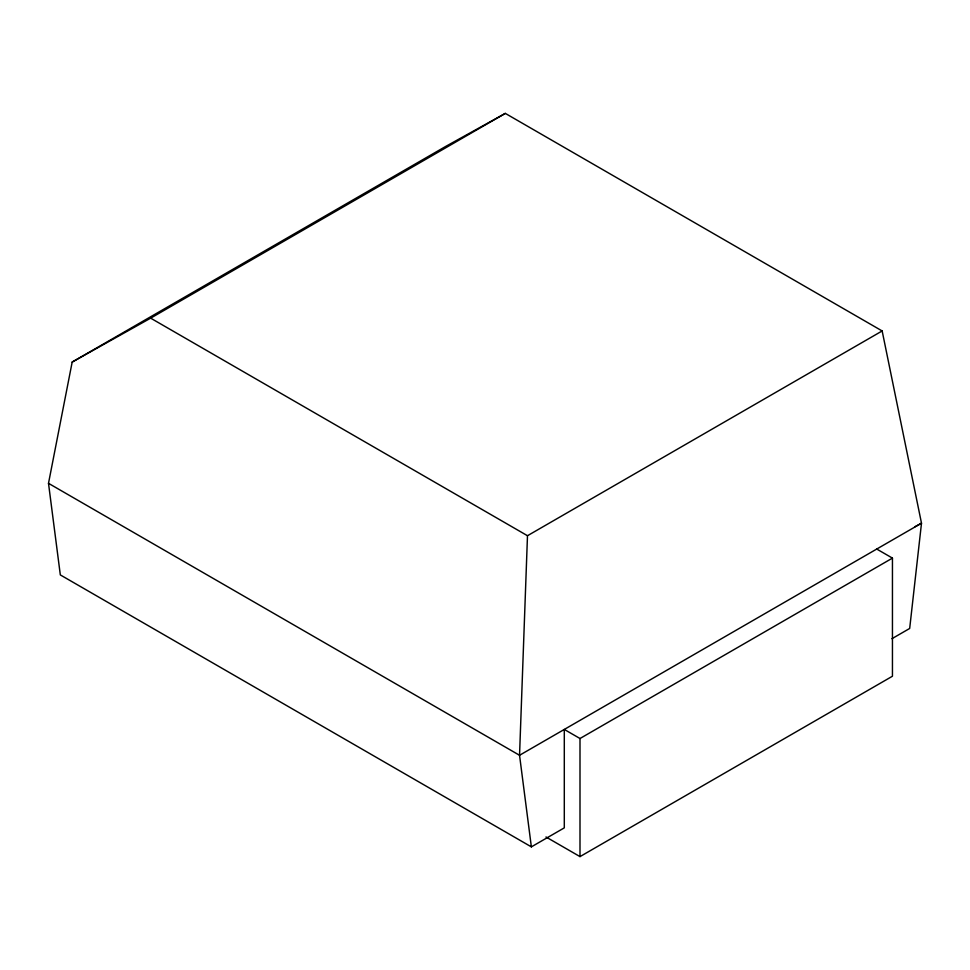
<?xml version="1.0" encoding="UTF-8"?>
<svg xmlns="http://www.w3.org/2000/svg" width="970" height="970" viewBox="0 0 970 970"><rect width="100%" height="100%" fill="white"/><g stroke="black" fill="none" stroke-linecap="round" stroke-linejoin="round"><path stroke-width="1.45" d="M891.939 638.696L909.678 628.463L921.5 523.206L882.154 330.952L527.486 535.719L519.544 755.278L531.366 846.871L564.297 827.859L564.297 729.44L579.999 738.51L892.448 558.114L892.448 676.223L579.999 856.607L545.977 836.977M531.366 846.871L60.322 574.919L48.5 483.327L72.18 362.065L445.679 146.434L505.321 113.393L882.154 330.952M72.18 362.065L150.653 318.148L505.321 113.393M914.831 526.771L921.5 523.206L519.544 755.278L48.5 483.327M876.747 549.056L892.448 558.114M150.653 318.148L527.486 535.719M579.999 738.51L579.999 856.607"/></g></svg>
